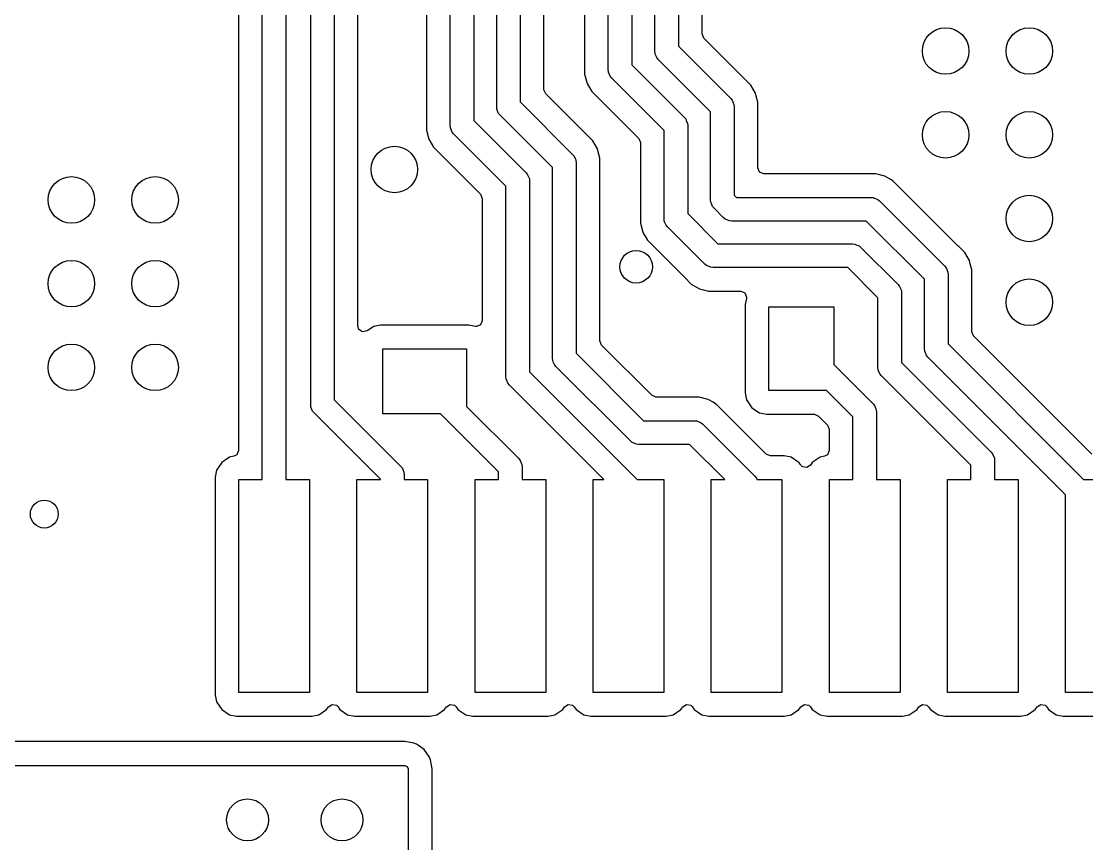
# Model space of a CAD drawing. Extents: x 97 to 200, y -158 to -52.
# Drawn here: x 149.91 to 161.37, y -127.32 to -118.48 of the extents above; entities that cross this region are included whole.
import ezdxf

# ---------------------------------------------------------------- set-up
doc = ezdxf.new("R2010")
doc.units = 0
doc.layers.add('BLACK', color=7, linetype='CONTINUOUS')

msp = doc.modelspace()

# ---------------------------------------------------------------- linework, layer by layer
at = {"layer": 'BLACK', "linetype": 'CONTINUOUS'}
for p, q in [((156.9781, -114.4036), (156.9781, -118.750994)), ((157.2326, -118.619689), (157.2326, -114.353376)), ((156.7241, -118.8036), (156.7241, -114.456205)), ((156.2241, -119.0036), (156.2241, -114.656205)), ((156.4781, -114.6036), (156.4781, -118.950994)), ((155.9696, -114.787511), (155.9696, -119.053829)), ((155.2781, -115.1036), (155.2781, -119.350994)), ((155.5326, -119.219689), (155.5326, -115.053377)), ((155.0241, -119.4036), (155.0241, -115.156205)), ((154.5241, -119.6036), (154.5241, -115.356205)), ((154.7781, -115.3036), (154.7781, -119.550994)), ((154.2696, -115.487511), (154.2696, -119.653829)), ((152.5041, -123.4086), (152.5041, -115.748037)), ((152.7581, -115.759836), (152.7581, -123.4086)), ((152.2496, -115.918236), (152.2496, -123.09812)), ((153.0241, -122.6036), (153.0241, -116.4036)), ((153.2781, -116.456206), (153.2781, -122.550994)), ((153.5326, -121.759992), (153.5326, -116.587511)), ((157.250906, -118.663883), (157.2326, -118.619689)), ((157.685347, -119.098324), (157.250906, -118.663883)), ((156.9781, -118.750994), (157.540902, -119.313797)), ((156.72654, -118.828376), (156.7241, -118.8036)), ((156.72654, -118.828377), (156.72654, -118.828376)), ((156.729867, -118.836408), (156.72654, -118.828377)), ((156.745503, -118.874157), (156.729867, -118.836408)), ((156.745504, -118.874158), (156.745503, -118.874157)), ((156.761297, -118.893403), (156.745504, -118.874158)), ((157.3241, -119.456205), (156.761297, -118.893403)), ((156.22654, -119.028376), (156.2241, -119.0036)), ((156.4781, -118.950994), (157.040902, -119.513797)), ((155.9696, -119.053829), (155.995598, -119.150851)), ((156.22654, -119.028377), (156.22654, -119.028376)), ((156.227994, -119.031886), (156.22654, -119.028377)), ((156.245503, -119.074157), (156.227994, -119.031886)), ((156.245504, -119.074158), (156.245503, -119.074157)), ((156.261297, -119.093403), (156.245504, -119.074158)), ((156.8241, -119.656205), (156.261297, -119.093403)), ((157.756376, -119.169353), (157.685347, -119.098324)), ((155.550906, -119.263883), (155.5326, -119.219689)), ((155.995598, -119.150851), (155.995598, -119.150853)), ((155.995598, -119.150853), (155.995599, -119.150854)), ((155.995599, -119.150854), (156.036124, -119.221046)), ((156.036124, -119.221046), (156.036732, -119.222098)), ((156.036732, -119.222098), (156.036734, -119.222101)), ((156.036734, -119.222101), (156.045824, -119.237847)), ((156.045824, -119.237847), (156.551294, -119.743317)), ((157.806601, -119.256346), (157.756376, -119.169353)), ((155.2781, -119.350994), (155.840902, -119.913797)), ((155.985347, -119.698324), (155.550906, -119.263883)), ((157.540902, -119.313797), (157.556696, -119.333042)), ((157.556696, -119.333042), (157.556697, -119.333043)), ((157.556697, -119.333043), (157.564203, -119.351164)), ((157.564203, -119.351164), (157.575512, -119.378467)), ((157.81564, -119.290079), (157.806601, -119.256346)), ((157.832599, -119.35337), (157.81564, -119.290079)), ((157.8326, -119.353376), (157.832599, -119.35337)), ((157.8326, -120.0596), (157.8326, -119.353376)), ((155.02654, -119.428376), (155.0241, -119.4036)), ((155.02654, -119.428377), (155.02654, -119.428376)), ((155.034298, -119.447106), (155.02654, -119.428377)), ((155.045503, -119.474157), (155.034298, -119.447106)), ((155.045504, -119.474158), (155.045503, -119.474157)), ((155.061297, -119.493403), (155.045504, -119.474158)), ((157.3241, -120.4036), (157.3241, -119.456205)), ((157.575512, -119.378467), (157.57566, -119.378824)), ((157.57566, -119.378824), (157.5781, -119.4036)), ((157.5781, -119.4036), (157.5781, -120.350994)), ((154.7781, -119.550994), (155.340902, -120.113797)), ((155.6241, -120.056205), (155.061297, -119.493403)), ((157.040902, -119.513797), (157.056696, -119.533042)), ((157.056696, -119.533042), (157.056697, -119.533043)), ((157.056697, -119.533043), (157.063237, -119.548833)), ((157.063237, -119.548833), (157.073674, -119.57403)), ((157.073674, -119.57403), (157.07566, -119.578824)), ((157.07566, -119.578824), (157.0781, -119.6036)), ((154.2696, -119.653829), (154.295598, -119.750851)), ((154.52654, -119.628376), (154.5241, -119.6036)), ((154.52654, -119.628377), (154.52654, -119.628376)), ((154.530867, -119.638823), (154.52654, -119.628377)), ((154.545503, -119.674157), (154.530867, -119.638823)), ((154.545504, -119.674158), (154.545503, -119.674157)), ((154.561297, -119.693403), (154.545504, -119.674158)), ((155.1241, -120.256205), (154.561297, -119.693403)), ((156.056376, -119.769353), (155.985347, -119.698324)), ((156.8241, -120.6036), (156.8241, -119.656205)), ((157.0781, -119.6036), (157.0781, -120.550994)), ((154.295598, -119.750851), (154.295598, -119.750853)), ((154.295598, -119.750853), (154.34449, -119.835536)), ((156.106601, -119.856346), (156.056376, -119.769353)), ((156.551294, -119.743317), (156.5696, -119.787511)), ((156.5696, -119.787511), (156.5696, -120.653829)), ((154.34449, -119.835536), (154.344488, -119.835536)), ((154.344488, -119.835536), (154.344493, -119.835542)), ((154.344493, -119.835542), (154.345822, -119.837846)), ((154.345822, -119.837846), (154.345825, -119.837849)), ((154.345825, -119.837849), (154.851294, -120.343317)), ((155.840902, -119.913797), (155.856696, -119.933042)), ((155.856696, -119.933042), (155.856697, -119.933043)), ((155.856697, -119.933043), (155.867804, -119.95986)), ((156.11109, -119.873099), (156.106601, -119.856346)), ((156.132599, -119.95337), (156.11109, -119.873099)), ((155.6241, -122.1036), (155.6241, -120.056205)), ((155.867804, -119.95986), (155.873727, -119.974158)), ((155.873727, -119.974158), (155.87566, -119.978824)), ((155.87566, -119.978824), (155.8781, -120.0036)), ((155.8781, -120.0036), (155.8781, -122.050994)), ((156.1326, -119.953376), (156.132599, -119.95337)), ((156.1326, -121.919689), (156.1326, -119.953376)), ((155.340902, -120.113797), (155.356696, -120.133042)), ((155.356696, -120.133042), (155.356697, -120.133043)), ((155.356697, -120.133043), (155.362933, -120.148098)), ((155.362933, -120.148098), (155.37565, -120.178801)), ((157.850906, -120.103794), (157.8326, -120.0596)), ((157.8951, -120.1221), (157.850906, -120.103794)), ((159.101325, -120.1221), (157.8951, -120.1221)), ((159.101329, -120.1221), (159.101325, -120.1221)), ((159.198352, -120.148098), (159.101329, -120.1221)), ((159.247972, -120.176746), (159.198352, -120.148098)), ((155.1241, -122.3036), (155.1241, -120.256205)), ((155.37565, -120.178801), (155.37566, -120.178824)), ((155.37566, -120.178824), (155.3781, -120.2036)), ((155.3781, -120.2036), (155.3781, -122.250994)), ((159.285346, -120.198323), (159.247972, -120.176746)), ((159.983158, -120.896136), (159.285346, -120.198323)), ((154.851294, -120.343317), (154.8696, -120.387511)), ((154.8696, -120.387511), (154.8696, -121.701474)), ((157.5781, -120.350994), (157.603705, -120.3766)), ((157.603705, -120.3766), (159.0511, -120.3766)), ((159.0511, -120.3766), (159.075876, -120.37904)), ((159.075876, -120.37904), (159.075877, -120.37904)), ((159.075877, -120.37904), (159.085823, -120.38316)), ((159.085823, -120.38316), (159.121657, -120.398003)), ((159.121657, -120.398003), (159.121658, -120.398004)), ((159.121658, -120.398004), (159.140903, -120.413797)), ((157.32654, -120.428376), (157.3241, -120.4036)), ((157.32654, -120.428377), (157.32654, -120.428376)), ((157.332659, -120.443149), (157.32654, -120.428377)), ((157.345503, -120.474157), (157.332659, -120.443149)), ((157.345504, -120.474158), (157.345503, -120.474157)), ((157.361297, -120.493403), (157.345504, -120.474158)), ((157.461297, -120.593402), (157.361297, -120.493403)), ((159.140903, -120.413797), (159.840902, -121.113797)), ((156.82654, -120.628376), (156.8241, -120.6036)), ((156.82654, -120.628377), (156.82654, -120.628376)), ((156.83044, -120.637792), (156.82654, -120.628377)), ((157.0781, -120.550994), (157.403705, -120.8766)), ((157.480542, -120.609196), (157.461297, -120.593402)), ((157.480543, -120.609197), (157.480542, -120.609196)), ((157.526324, -120.62816), (157.480543, -120.609197)), ((157.5511, -120.6306), (157.526324, -120.62816)), ((156.5696, -120.653829), (156.595598, -120.750851)), ((156.845503, -120.674157), (156.83044, -120.637792)), ((156.845504, -120.674158), (156.845503, -120.674157)), ((156.861297, -120.693403), (156.845504, -120.674158)), ((157.261297, -121.093402), (156.861297, -120.693403)), ((158.998494, -120.6306), (157.5511, -120.6306)), ((159.6241, -121.256205), (158.998494, -120.6306)), ((156.595598, -120.750851), (156.595598, -120.750853)), ((156.595598, -120.750853), (156.596896, -120.753101)), ((156.596896, -120.753101), (156.640522, -120.828664)), ((156.640522, -120.828664), (156.642781, -120.832577)), ((156.642781, -120.832577), (156.645823, -120.837846)), ((156.645823, -120.837846), (156.645828, -120.837852)), ((156.645828, -120.837852), (157.043636, -121.235658)), ((157.403705, -120.8766), (158.8511, -120.8766)), ((158.8511, -120.8766), (158.875876, -120.87904)), ((158.875876, -120.87904), (158.875877, -120.87904)), ((158.875877, -120.87904), (158.891151, -120.885367)), ((158.891151, -120.885367), (158.921657, -120.898003)), ((158.921657, -120.898003), (158.921658, -120.898004)), ((158.921658, -120.898004), (158.940903, -120.913797)), ((158.940903, -120.913797), (159.340902, -121.313797)), ((159.983169, -120.896146), (159.983158, -120.896136)), ((159.985347, -120.898324), (159.983169, -120.896146)), ((160.056376, -120.969353), (159.985347, -120.898324)), ((160.106601, -121.056346), (160.056376, -120.969353)), ((160.116139, -121.091942), (160.106601, -121.056346)), ((157.280542, -121.109196), (157.261297, -121.093402)), ((157.280543, -121.109197), (157.280542, -121.109196)), ((157.326324, -121.12816), (157.280543, -121.109197)), ((157.3511, -121.1306), (157.326324, -121.12816)), ((158.798494, -121.1306), (157.3511, -121.1306)), ((159.1241, -121.456205), (158.798494, -121.1306)), ((159.840902, -121.113797), (159.856696, -121.133042)), ((159.856696, -121.133042), (159.856697, -121.133043)), ((159.856697, -121.133043), (159.87566, -121.178824)), ((159.87566, -121.178824), (159.8781, -121.2036)), ((160.132599, -121.15337), (160.116139, -121.091942)), ((160.1326, -121.153376), (160.132599, -121.15337)), ((160.1326, -121.819689), (160.1326, -121.153376)), ((157.043636, -121.235658), (157.043641, -121.235664)), ((157.043641, -121.235664), (157.045824, -121.237847)), ((157.045824, -121.237847), (157.116853, -121.308876)), ((157.116853, -121.308876), (157.203846, -121.359101)), ((159.340902, -121.313797), (159.356696, -121.333042)), ((159.6241, -122.0036), (159.6241, -121.256205)), ((159.8781, -121.2036), (159.8781, -121.950994)), ((157.203846, -121.359101), (157.246626, -121.370564)), ((157.246626, -121.370564), (157.30087, -121.385099)), ((157.30087, -121.385099), (157.300873, -121.385099)), ((157.300873, -121.385099), (157.300875, -121.3851)), ((157.300875, -121.3851), (157.648974, -121.3851)), ((157.648974, -121.3851), (157.693168, -121.403406)), ((157.693168, -121.403406), (157.711474, -121.4476)), ((159.356696, -121.333042), (159.356697, -121.333043)), ((159.356697, -121.333043), (159.37566, -121.378824)), ((159.37566, -121.378824), (159.3781, -121.4036)), ((159.3781, -121.4036), (159.3781, -122.150994)), ((157.710273, -121.459793), (157.6966, -121.528532)), ((157.6966, -121.528532), (157.6966, -122.478664)), ((157.711474, -121.4476), (157.710273, -121.459793)), ((159.1241, -122.2036), (159.1241, -121.456205)), ((157.9511, -122.4536), (157.9511, -121.5536)), ((157.9511, -121.5536), (158.6511, -121.5536)), ((158.6511, -121.5536), (158.6511, -122.173994)), ((153.543133, -121.794715), (153.5326, -121.759992)), ((153.701796, -121.763867), (153.629823, -121.811959)), ((153.7018, -121.763865), (153.701796, -121.763867)), ((153.776031, -121.749101), (153.7018, -121.763865)), ((153.776035, -121.7491), (153.776031, -121.749101)), ((154.726167, -121.7491), (153.776035, -121.7491)), ((154.794907, -121.762773), (154.726167, -121.7491)), ((154.8071, -121.763974), (154.794907, -121.762773)), ((154.851294, -121.745668), (154.8071, -121.763974)), ((154.8696, -121.701474), (154.851294, -121.745668)), ((153.582907, -121.821291), (153.543133, -121.794715)), ((153.629823, -121.811959), (153.582907, -121.821291)), ((160.150906, -121.863883), (160.1326, -121.819689)), ((161.422817, -123.135794), (160.150906, -121.863883)), ((153.8011, -122.7036), (153.8011, -122.0036)), ((153.8011, -122.0036), (154.7011, -122.0036)), ((154.7011, -122.0036), (154.7011, -122.623994)), ((156.150906, -121.963883), (156.1326, -121.919689)), ((156.690817, -122.503794), (156.150906, -121.963883)), ((159.62654, -122.028376), (159.6241, -122.0036)), ((159.8781, -121.950994), (161.335706, -123.4086)), ((155.62654, -122.128376), (155.6241, -122.1036)), ((155.8781, -122.050994), (156.603705, -122.7766)), ((159.62654, -122.028377), (159.62654, -122.028376)), ((159.633646, -122.045531), (159.62654, -122.028377)), ((159.645503, -122.074157), (159.633646, -122.045531)), ((159.645504, -122.074158), (159.645503, -122.074157)), ((159.661297, -122.093403), (159.645504, -122.074158)), ((161.1411, -123.573206), (159.661297, -122.093403)), ((155.62654, -122.128377), (155.62654, -122.128376)), ((155.632387, -122.142493), (155.62654, -122.128377)), ((155.645503, -122.174157), (155.632387, -122.142493)), ((155.645504, -122.174158), (155.645503, -122.174157)), ((155.661297, -122.193403), (155.645504, -122.174158)), ((156.461298, -122.993403), (155.661297, -122.193403)), ((158.6511, -122.173994), (159.070902, -122.593797)), ((159.12654, -122.228376), (159.1241, -122.2036)), ((159.12654, -122.228377), (159.12654, -122.228376)), ((159.131022, -122.239196), (159.12654, -122.228377)), ((159.3781, -122.150994), (160.340903, -123.113798)), ((155.12654, -122.328376), (155.1241, -122.3036)), ((155.12654, -122.328377), (155.12654, -122.328376)), ((155.132735, -122.343333), (155.12654, -122.328377)), ((155.145503, -122.374157), (155.132735, -122.343333)), ((155.3781, -122.250994), (156.530902, -123.403797)), ((159.145503, -122.274157), (159.131022, -122.239196)), ((159.145504, -122.274158), (159.145503, -122.274157)), ((159.161297, -122.293403), (159.145504, -122.274158)), ((160.1241, -123.256205), (159.161297, -122.293403)), ((155.145504, -122.374158), (155.145503, -122.374157)), ((155.161297, -122.393403), (155.145504, -122.374158)), ((156.176495, -123.4086), (155.161297, -122.393403)), ((158.571495, -122.4536), (157.9511, -122.4536)), ((158.8541, -122.736205), (158.571495, -122.4536)), ((153.2781, -122.550994), (153.990902, -123.263797)), ((156.735011, -122.5221), (156.690817, -122.503794)), ((157.201325, -122.5221), (156.735011, -122.5221)), ((157.201329, -122.5221), (157.201325, -122.5221)), ((157.298351, -122.548098), (157.201329, -122.5221)), ((157.298354, -122.548099), (157.298351, -122.548098)), ((157.352017, -122.579081), (157.298354, -122.548099)), ((157.6966, -122.478664), (157.696601, -122.478668)), ((157.696601, -122.478668), (157.711365, -122.552899)), ((157.711365, -122.552899), (157.711367, -122.552903)), ((157.711367, -122.552903), (157.767615, -122.637084)), ((153.02654, -122.628376), (153.0241, -122.6036)), ((153.02654, -122.628377), (153.02654, -122.628376)), ((153.030147, -122.637084), (153.02654, -122.628377)), ((153.045503, -122.674157), (153.030147, -122.637084)), ((153.045504, -122.674158), (153.045503, -122.674157)), ((153.061297, -122.693403), (153.045504, -122.674158)), ((154.7011, -122.623994), (155.260902, -123.183797)), ((157.3672, -122.587847), (157.352017, -122.579081)), ((157.385347, -122.598324), (157.3672, -122.587847)), ((157.922817, -123.135794), (157.385347, -122.598324)), ((157.767615, -122.637084), (157.851797, -122.693333)), ((159.070902, -122.593797), (159.086696, -122.613042)), ((159.086696, -122.613042), (159.086697, -122.613043)), ((159.086697, -122.613043), (159.093969, -122.630599)), ((159.093969, -122.630599), (159.10536, -122.6581)), ((159.10536, -122.6581), (159.10566, -122.658824)), ((159.10566, -122.658824), (159.1081, -122.6836)), ((159.1081, -122.6836), (159.1081, -123.4086)), ((153.7741, -123.406205), (153.061297, -122.693403)), ((154.421494, -122.7036), (153.8011, -122.7036)), ((155.0441, -123.326205), (154.421494, -122.7036)), ((156.603705, -122.7766), (157.1511, -122.7766)), ((157.1511, -122.7766), (157.175876, -122.77904)), ((157.175876, -122.77904), (157.175877, -122.77904)), ((157.175877, -122.77904), (157.182559, -122.781808)), ((157.182559, -122.781808), (157.221657, -122.798003)), ((157.221657, -122.798003), (157.221658, -122.798004)), ((157.221658, -122.798004), (157.240903, -122.813797)), ((157.851797, -122.693333), (157.851799, -122.693334)), ((157.851799, -122.693334), (157.926033, -122.7081)), ((157.926033, -122.7081), (158.440188, -122.708099)), ((158.440188, -122.708099), (158.484382, -122.726405)), ((158.484382, -122.726405), (158.581294, -122.823317)), ((158.8541, -123.4086), (158.8541, -122.736205)), ((157.240903, -122.813797), (157.800903, -123.373798)), ((158.581294, -122.823317), (158.5996, -122.867511)), ((158.5996, -122.867511), (158.5996, -123.09812)), ((156.480542, -123.009197), (156.461298, -122.993403)), ((156.526323, -123.02816), (156.480542, -123.009197)), ((156.526324, -123.02816), (156.526323, -123.02816)), ((156.5511, -123.0306), (156.526324, -123.02816)), ((157.098494, -123.0306), (156.5511, -123.0306)), ((157.476495, -123.4086), (157.098494, -123.0306)), ((152.231294, -123.142314), (152.199293, -123.159419)), ((152.2496, -123.09812), (152.231294, -123.142314)), ((157.967011, -123.1541), (157.922817, -123.135794)), ((158.581294, -123.142314), (158.549293, -123.159419)), ((158.5996, -123.09812), (158.581294, -123.142314)), ((160.340903, -123.113798), (160.356697, -123.133042)), ((160.356697, -123.133042), (160.375553, -123.178564)), ((152.067615, -123.225115), (152.011366, -123.309297)), ((152.151796, -123.168867), (152.067615, -123.225115)), ((152.1518, -123.168865), (152.151796, -123.168867)), ((152.199293, -123.159419), (152.1518, -123.168865)), ((153.990902, -123.263797), (154.006696, -123.283042)), ((155.260902, -123.183797), (155.276696, -123.203042)), ((155.276696, -123.203042), (155.276697, -123.203043)), ((155.276697, -123.203043), (155.29566, -123.248824)), ((155.29566, -123.248824), (155.2981, -123.2736)), ((158.116167, -123.1541), (157.967011, -123.1541)), ((158.1904, -123.168865), (158.116167, -123.1541)), ((158.190402, -123.168866), (158.1904, -123.168865)), ((158.274583, -123.225114), (158.190402, -123.168866)), ((158.274584, -123.225116), (158.274583, -123.225114)), ((158.289607, -123.2476), (158.274584, -123.225116)), ((158.294133, -123.254373), (158.289607, -123.2476)), ((158.311376, -123.271616), (158.294133, -123.254373)), ((158.398067, -123.254373), (158.358293, -123.280948)), ((158.417616, -123.225114), (158.398067, -123.254373)), ((158.501796, -123.168867), (158.417616, -123.225114)), ((158.5018, -123.168865), (158.501796, -123.168867)), ((158.549293, -123.159419), (158.5018, -123.168865)), ((160.1241, -123.4086), (160.1241, -123.256205)), ((160.375553, -123.178564), (160.37566, -123.178824)), ((160.37566, -123.178824), (160.3781, -123.2036)), ((160.3781, -123.2036), (160.3781, -123.4086)), ((152.011365, -123.309299), (151.9966, -123.383532)), ((152.011366, -123.309297), (152.011365, -123.309299)), ((154.006696, -123.283042), (154.006697, -123.283043)), ((154.006697, -123.283043), (154.013541, -123.299567)), ((154.013541, -123.299567), (154.025595, -123.328668)), ((154.025595, -123.328668), (154.02566, -123.328824)), ((154.02566, -123.328824), (154.0281, -123.3536)), ((154.0281, -123.3536), (154.0281, -123.4086)), ((155.0441, -123.4086), (155.0441, -123.326205)), ((155.2981, -123.2736), (155.2981, -123.4086)), ((157.800903, -123.373798), (157.816697, -123.393042)), ((158.358293, -123.280948), (158.311376, -123.271616)), ((151.9966, -123.383532), (151.9966, -125.723664)), ((152.2511, -125.6986), (152.2511, -123.4086)), ((152.2511, -123.4086), (152.5041, -123.4086)), ((152.7581, -123.4086), (153.0111, -123.4086)), ((153.0111, -123.4086), (153.0111, -125.6986)), ((153.5211, -125.6986), (153.5211, -123.4086)), ((153.5211, -123.4086), (153.7741, -123.4086)), ((153.7741, -123.4086), (153.7741, -123.406205)), ((154.0281, -123.4086), (154.2811, -123.4086)), ((154.2811, -123.4086), (154.2811, -125.6986)), ((154.7911, -125.6986), (154.7911, -123.4086)), ((154.7911, -123.4086), (155.0441, -123.4086)), ((155.2981, -123.4086), (155.5511, -123.4086)), ((155.5511, -123.4086), (155.5511, -125.6986)), ((156.0611, -125.6986), (156.0611, -123.4086)), ((156.0611, -123.4086), (156.176495, -123.4086)), ((156.530902, -123.403797), (156.534844, -123.4086)), ((156.534844, -123.4086), (156.8211, -123.4086)), ((156.8211, -123.4086), (156.8211, -125.6986)), ((157.3311, -125.6986), (157.3311, -123.4086)), ((157.3311, -123.4086), (157.476495, -123.4086)), ((157.816697, -123.393042), (157.823141, -123.4086)), ((157.823141, -123.4086), (158.0911, -123.4086)), ((158.0911, -123.4086), (158.0911, -125.6986)), ((158.6011, -125.6986), (158.6011, -123.4086)), ((158.6011, -123.4086), (158.8541, -123.4086)), ((159.1081, -123.4086), (159.3611, -123.4086)), ((159.3611, -123.4086), (159.3611, -125.6986)), ((159.8711, -125.6986), (159.8711, -123.4086)), ((159.8711, -123.4086), (160.1241, -123.4086)), ((160.3781, -123.4086), (160.6311, -123.4086)), ((160.6311, -123.4086), (160.6311, -125.6986)), ((161.335706, -123.4086), (161.9011, -123.4086)), ((161.1411, -125.6986), (161.1411, -123.573206)), ((151.9966, -125.723664), (151.996601, -125.723668)), ((151.996601, -125.723668), (152.011365, -125.797899)), ((153.0111, -125.6986), (152.2511, -125.6986)), ((154.2811, -125.6986), (153.5211, -125.6986)), ((155.5511, -125.6986), (154.7911, -125.6986)), ((156.8211, -125.6986), (156.0611, -125.6986)), ((158.0911, -125.6986), (157.3311, -125.6986)), ((159.3611, -125.6986), (158.6011, -125.6986)), ((160.6311, -125.6986), (159.8711, -125.6986)), ((161.9011, -125.6986), (161.1411, -125.6986)), ((152.011365, -125.797899), (152.011367, -125.797903)), ((152.011367, -125.797903), (152.067615, -125.882084)), ((152.067615, -125.882084), (152.151797, -125.938333)), ((153.110401, -125.938334), (153.194584, -125.882084)), ((153.194584, -125.882084), (153.214133, -125.852826)), ((153.214133, -125.852826), (153.253906, -125.826251)), ((153.253906, -125.826251), (153.300823, -125.835583)), ((153.300823, -125.835583), (153.318067, -125.852827)), ((153.318067, -125.852827), (153.337615, -125.882084)), ((153.337615, -125.882084), (153.421797, -125.938333)), ((154.380401, -125.938334), (154.464584, -125.882084)), ((154.464584, -125.882084), (154.484133, -125.852826)), ((154.484133, -125.852826), (154.523906, -125.826251)), ((154.523906, -125.826251), (154.570823, -125.835583)), ((154.570823, -125.835583), (154.588067, -125.852827)), ((154.588067, -125.852827), (154.607615, -125.882084)), ((154.607615, -125.882084), (154.691797, -125.938333)), ((155.650401, -125.938334), (155.734584, -125.882084)), ((155.734584, -125.882084), (155.754133, -125.852826)), ((155.754133, -125.852826), (155.793906, -125.826251)), ((155.793906, -125.826251), (155.840823, -125.835583)), ((155.840823, -125.835583), (155.858067, -125.852827)), ((155.858067, -125.852827), (155.877615, -125.882084)), ((155.877615, -125.882084), (155.961797, -125.938333)), ((156.920401, -125.938334), (157.004584, -125.882084)), ((157.004584, -125.882084), (157.024133, -125.852826)), ((157.024133, -125.852826), (157.063906, -125.826251)), ((157.063906, -125.826251), (157.110823, -125.835583)), ((157.110823, -125.835583), (157.128067, -125.852827)), ((157.128067, -125.852827), (157.147615, -125.882084)), ((157.147615, -125.882084), (157.231797, -125.938333)), ((158.190401, -125.938334), (158.274584, -125.882084)), ((158.274584, -125.882084), (158.294133, -125.852826)), ((158.294133, -125.852826), (158.333906, -125.826251)), ((158.333906, -125.826251), (158.380823, -125.835583)), ((158.380823, -125.835583), (158.398067, -125.852827)), ((158.398067, -125.852827), (158.417615, -125.882084)), ((158.417615, -125.882084), (158.501797, -125.938333)), ((159.460401, -125.938334), (159.544584, -125.882084)), ((159.544584, -125.882084), (159.564133, -125.852826)), ((159.564133, -125.852826), (159.603906, -125.826251)), ((159.603906, -125.826251), (159.650823, -125.835583)), ((159.650823, -125.835583), (159.668067, -125.852827)), ((159.668067, -125.852827), (159.687615, -125.882084)), ((159.687615, -125.882084), (159.771797, -125.938333)), ((160.730401, -125.938334), (160.814584, -125.882084)), ((160.814584, -125.882084), (160.834133, -125.852826)), ((160.834133, -125.852826), (160.873906, -125.826251)), ((160.873906, -125.826251), (160.920823, -125.835583)), ((160.920823, -125.835583), (160.938067, -125.852827)), ((160.938067, -125.852827), (160.957615, -125.882084)), ((160.957615, -125.882084), (161.041797, -125.938333)), ((152.151797, -125.938333), (152.151799, -125.938334)), ((152.151799, -125.938334), (152.226033, -125.9531)), ((152.226033, -125.9531), (153.036166, -125.953099)), ((153.036166, -125.953099), (153.110401, -125.938334)), ((153.421797, -125.938333), (153.421799, -125.938334)), ((153.421799, -125.938334), (153.496033, -125.9531)), ((153.496033, -125.9531), (154.306166, -125.953099)), ((154.306166, -125.953099), (154.380401, -125.938334)), ((154.691797, -125.938333), (154.691799, -125.938334)), ((154.691799, -125.938334), (154.766033, -125.9531)), ((154.766033, -125.9531), (155.576166, -125.953099)), ((155.576166, -125.953099), (155.650401, -125.938334)), ((155.961797, -125.938333), (155.961799, -125.938334)), ((155.961799, -125.938334), (156.036033, -125.9531)), ((156.036033, -125.9531), (156.846166, -125.953099)), ((156.846166, -125.953099), (156.920401, -125.938334)), ((157.231797, -125.938333), (157.231799, -125.938334)), ((157.231799, -125.938334), (157.306033, -125.9531)), ((157.306033, -125.9531), (158.116166, -125.953099)), ((158.116166, -125.953099), (158.190401, -125.938334)), ((158.501797, -125.938333), (158.501799, -125.938334)), ((158.501799, -125.938334), (158.576033, -125.9531)), ((158.576033, -125.9531), (159.386166, -125.953099)), ((159.386166, -125.953099), (159.460401, -125.938334)), ((159.771797, -125.938333), (159.771799, -125.938334)), ((159.771799, -125.938334), (159.846033, -125.9531)), ((159.846033, -125.9531), (160.656166, -125.953099)), ((160.656166, -125.953099), (160.730401, -125.938334)), ((161.041797, -125.938333), (161.041799, -125.938334)), ((161.041799, -125.938334), (161.116033, -125.9531)), ((161.116033, -125.9531), (161.926166, -125.953099)), ((154.0352, -126.2229), (130.66604, -126.2229)), ((154.134503, -126.242652), (154.0352, -126.2229)), ((154.160737, -126.253518), (154.134503, -126.242652)), ((154.183975, -126.269045), (154.160737, -126.253518)), ((154.244925, -126.309769), (154.183975, -126.269045)), ((154.301179, -126.393956), (154.244925, -126.309769)), ((154.301182, -126.393963), (154.301179, -126.393956)), ((154.312048, -126.420197), (154.301182, -126.393963)), ((154.3318, -126.5195), (154.312048, -126.420197)), ((130.532664, -126.4824), (154.0352, -126.4824)), ((154.0352, -126.4824), (154.061434, -126.493266)), ((154.061434, -126.493266), (154.0723, -126.5195)), ((154.0723, -126.5195), (154.0723, -129.3917)), ((154.3318, -129.3917), (154.3318, -126.5195))]:
    msp.add_line(p, q, dxfattribs=at)
at = {"layer": 'BLACK'}
for centre, radius in [((159.8511, -118.8036), 0.25), ((160.7511, -118.8036), 0.25), ((159.8511, -119.7036), 0.25), ((160.7511, -119.7036), 0.25), ((153.9241, -120.0766), 0.25), ((150.4511, -120.4036), 0.25), ((151.3511, -120.4036), 0.25), ((160.7511, -120.6036), 0.25), ((156.5241, -121.1226), 0.175), ((150.4511, -121.3036), 0.25), ((151.3511, -121.3036), 0.25), ((160.7511, -121.5036), 0.25), ((150.4511, -122.2036), 0.25), ((151.3511, -122.2036), 0.25), ((150.16, -123.78), 0.15), ((152.3451, -127.0666), 0.225), ((153.3611, -127.0666), 0.225)]:
    msp.add_circle(centre, radius, dxfattribs=at)

doc.saveas('drawing.dxf')
